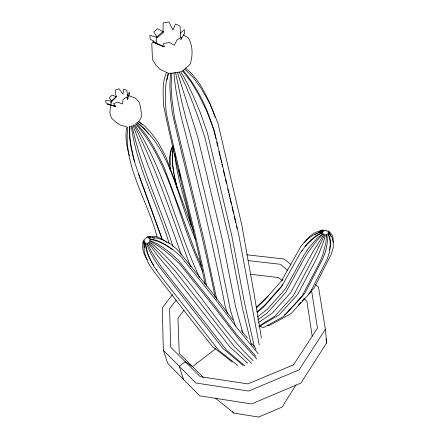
<?xml version="1.0" encoding="UTF-8"?>
<svg xmlns="http://www.w3.org/2000/svg" width="439" height="439" viewBox="0 0 439 439"><rect width="100%" height="100%" fill="white"/><g stroke="black" fill="none" stroke-linecap="round" stroke-linejoin="round"><path stroke-width="0.66" d="M174.063 72.649L174.063 73.939C175.084 88.201 178.075 102.205 181.033 116.165C197.303 179.425 212.75 242.926 225.328 307.037L227.473 313.457M255.888 349.834L255.888 348.659L251.668 343.424M110.996 105.173L111.226 101.085L105.876 100.317L105.722 102.704L110.996 105.173L115.677 106.397L107.555 104.295L115.677 106.397L113.542 103.582L117.581 102.166L122.552 103.994L123.107 99.417L126.651 97.068L127.524 99.39L127.661 95.323L126.706 90.236L123.639 89.298L122.947 94.165L119.084 88.782L115.117 90.182L116.17 96.547L111.226 101.085L110.875 102.973M145.567 242.657C145.238 251.026 149.458 258.972 153.902 265.793M170.842 72.918C168.763 86.34 170.639 99.883 172.373 113.224C186.295 174.607 202.9 235.364 215.115 297.132M329.936 248.145C330.567 243.294 331.066 237.614 327.79 233.553M326.215 230.568L326.276 230.085L325.771 230.42M127.804 127.134C122.799 165.454 148.058 201.375 157.091 237M173.328 149.2C171.018 162.348 173.965 175.671 177.241 188.397M130.087 126.158C128.715 138.12 131.985 150.028 134.504 161.629M173.218 148.437C171.55 156.679 172.318 165.273 173.998 173.449M110.524 104.855L109.81 113.015L111.533 118.102L115.446 121.817L120.132 125.005L126.152 126.695M325.491 234.36L323.752 240.934L319.351 252.573L315.871 260.031L297.741 294.382L279.188 314.851L258.966 326.72M126.926 126.794C124.725 136.299 126.728 146.374 129.335 155.604M171.868 72.984L171.078 85.687L171.923 99.022L174.387 117.175L204.195 240.66L216.784 299.343M129.615 126.141L129.324 135.464L130.564 145.029L133.429 158.259L139.871 177.938L162.216 239.743M166.913 80.156L168.296 74.279M168.356 73.148C164.191 85.704 165.278 99.071 166.145 112.038C177.927 170.453 194.993 227.682 206.648 286.14M172.209 149.194L173.235 146.522M144.727 242.63L144.047 245.05L144.096 250.307L145.446 256.019L148.508 263.449L154.051 271.653L186.712 314.115L212.35 346.448L232.132 361.901M329.448 250.071L329.876 248.798M144.771 241.774L144.118 243.623L144.217 247.942M172.072 146.796L170.453 151.203L169.816 156.981L170.107 164.861M127.524 99.39L129.401 94.341L129.472 91.976L127.661 95.323M166.601 72.347C161.892 82.494 163.27 94.023 163.478 104.861C175.518 164.96 193.105 223.824 205.062 283.967M324.668 234.596L315.586 253.676L293.318 295.738L274.836 316.206L258.972 326.029M146.099 238.3L146.33 237.845M296.012 384.899L282.112 407.063L258.631 417.05L233.861 413.094L215.434 398.14M301.631 251.503L302.301 250.307M281.646 280.592L300.314 247.437A79.497 46.501 15.5 0 1 315.12 234.152L319.85 232.341L322.358 231.924M315.317 284.434L318.494 287.018L325.381 329.195L326.638 342.837L300.951 383.044L251.503 403.946L199.685 395.846L167.709 363.305L163.313 350.212L162.353 307.706L172.384 294.783M146.664 237.565L147.268 236.626L149.43 236.341L150.659 236.813M325.381 329.195L299.135 369.83L248.639 391.05L195.799 382.984L163.313 350.212M138.812 121.405L141.193 117.745L141.265 112.45L140.54 106.924L138.993 101.826L135.201 97.99L128.292 95.543M293.477 364.88L317.468 328.152L311.471 289.877M173.103 146.653C168.944 153.409 169.959 161.887 170.162 169.459M144.124 241.324L143.048 242.871C141.523 248.704 144.08 254.823 147.29 259.63M324.141 234.075L313.199 251.229L290.607 292.742L272.251 313.21L258.697 322.402M153.694 40.882L151.795 43.521L152.465 59.715L155.653 64.774L159.922 69.241L169.213 73.631L179.88 72.089L181.812 71.595L190.153 64.352C192.864 55.758 193.1 45.354 188.068 37.611L183.272 34.939M143.822 241.554L144.59 240.528M184.1 310.066L177.965 318.149L179.233 353.379L203.356 377.397M176.237 300.029L169.591 308.655L170.705 347.205L200.266 376.711L247.98 383.9L293.565 364.798M304.436 242.778C308.633 236.736 315.186 230.217 323.159 231.007M282.957 279.083L263.735 301.061L256.272 308.052M282.765 284.757L265.65 304.2L256.936 311.767M298.081 305.451L300.83 302.46M302.202 300.962L304.035 298.964M308.617 293.971L314.121 287.979L331.297 254.181L333.278 247.333L333.201 241.763L332.191 237.795L330.144 234.525L328.537 233.235M305.242 246.317C310.247 241.099 315.641 235.908 322.38 233.016M256.299 307.251L268.185 295.963M323.225 233.998L317.479 239.919L309.018 250.872L304.441 258.127L285.74 292.297L267.505 312.766L257.649 319.949M180.275 33.276L184.281 29.594L184.638 33.265L180.852 39.565L181.697 37.035L177.131 39.817L174.173 45.222L169.427 42.506L163.511 43.472L164.148 46.852L153.595 42.265L164.148 46.852L156.772 43.494L150.133 39.005L149.913 35.318L156.355 37.183L163.028 31.63L163.154 22.899L168.938 21.95L172.895 30.017L175.534 23.936L180.056 26.192L180.681 37.677M257.281 312.469L263.46 307.207L281.487 286.738L300.287 253.051L307.042 243.859L312.041 238.975L316.239 235.71L320.53 233.274L322.764 232.483M257.287 317.084L267.296 309.297L285.454 288.829L304.101 254.96L308.694 248.03L317.265 238.218L323.142 233.389M215.79 348.626L192.529 366.614L185.263 361.736L179.288 366.329L183.436 379.312M147.383 237.905L148.464 237.186L149.644 237.225M314.977 234.695L317.188 233.285L321.101 231.814L323.104 231.611M148.195 237.494L149.814 236.511C155.933 235.32 162.04 238.52 166.655 242.301M284.439 314.763L286.212 313.759L304.902 293.285L322.643 259.026L325.469 251.679L326.912 245.236L327.456 240.402L326.825 234.168M144.316 239.771L143.366 240.298L142.971 242.416L143.366 243.672M144.634 239.442L145.079 239.26M326.742 231.09L327.148 230.947M148.585 238.185L150.467 237.653M321.567 231.112L324.07 230.991M149.425 238.207L151.867 237.691L157.063 238.108L162.617 239.87L169.745 243.458L177.466 249.604L211.033 291.167L232.769 319.74M327.653 231.166L328.668 231.079L329.738 232.061L329.837 233.093M267.4 325.486L269.25 325.458L290.975 313.687L309.775 293.219L327.274 258.966L329.651 251.618L330.276 245.187L329.991 240.369L328.816 236.067L327.741 234.157M149.386 239.063C157.919 239.387 165.668 244.347 172.165 249.522M152.295 237.817L154.737 238.042M246.833 254.796L284.088 259.015L290.969 264.613M247.98 260.574L280.329 264.294L287.737 270.38M250.252 274.21L278.666 277.585L282.282 280.603M150.034 239.513L152.876 239.864L158.748 241.719L164.872 244.655L172.565 249.401L180.61 256.184L214.451 298.191L239.491 331.044L258.187 353.642M327.741 231.77L328.811 232.088M149.567 240.309L157.469 243.908L163.182 247.558L170.475 253.001L178.311 260.162L212.097 302.367L237.214 335.144L255.975 356.358M328.504 232.138L330.084 232.703L332.093 234.755L333.058 237.713L333.108 242.279M260.097 326.369L263.373 327.697L283.457 316.546L302.142 296.073L320.08 261.573L323.164 253.956L326.062 241.763L326.325 234.656M324.569 230.513L323.538 229.992L321.244 230.261A81.67 29.1 87.5 0 0 319.202 231.391M149.842 241.066L158.249 246.01L164.219 250.356L171.781 256.475L179.765 264.009L213.689 306.471L238.827 339.226L256.777 359.047M136.952 122.404L143.772 128.084L148.821 134.213M136.924 122.679C172.999 150.182 177.532 201.067 195.668 239.464M324.915 230.475L325.398 230.804M138.713 121.608L142.187 124.341M328.125 232.675L329.453 233.586L331.044 236.237M138.543 121.663L144.552 125.883L150.681 132.32L158.227 142.494L165.882 156.745L193.791 231.962M149.079 241.582C191.042 274.413 214.808 324.328 253.237 360.644M237.883 365.55L218.88 350.525L160.246 275.363L154.1 266.78L149.957 258.692L147.493 252.304L146.094 246.246L145.957 243.349M303.848 298.608L306.916 301.17L312.2 336.175M136.024 123.485C148.585 135.47 156.405 151.51 163.928 166.919L195.136 251.388L201.353 265.749M243.288 365.583L223.05 348.533L157.793 264.942C153.425 258.017 148.739 250.987 146.769 242.937M185.274 67.946C199.959 79.569 207.762 97.524 214.27 114.584M244.808 365.835L226.892 350.509L161.091 266.539L151.74 252.134L147.488 243.277M247.612 363.185L229.723 346.722L170.798 271.423L157.661 255.778L148.058 242.547M251.684 363.311L234.212 346.366L175.139 270.956L148.914 242.443M182.635 70.992L190.938 81.714L198.115 93.77L206.582 110.705L214.468 131.42L238.547 233.658L259.208 345.005M184.852 69.247L193.001 77.253L200.793 87.816L209.798 103.275L217.914 123.145L241.724 224.735L253.846 292.462L261.397 337.942M232.434 411.667L233.861 413.094M135.673 123.957C168.285 160.8 176.955 211.713 195.794 255.707L202.571 271.324M144.914 238.015L145.243 238.399M241.115 330.331L247.448 338.189M183.178 70.454C198.005 88.03 207.888 109.53 214.21 131.486M156.279 269.091L157.074 270.188M134.921 124.841C165.24 171.572 176.105 227.429 199.498 277.453M181.197 72.512L186.987 82.697L192.908 95.071L200.179 112.318L207.488 133.187L231.732 235.441L244.545 303.091L254.28 346.338M179.063 71.711L185.532 85.15L191.003 98.352L197.868 116.423L204.997 137.764L229.399 240.363L242.405 307.997L251.382 344.944M133.796 124.621C156.41 168.521 171.622 215.637 188.726 261.825L190.921 266.819M181.323 254.9C166.381 211.203 148.788 168.505 133.012 125.137M172.939 246.52C160.158 206.072 140.623 167.517 132.084 125.784M169.229 243.744C157.425 204.371 136.502 167.056 131.327 125.872M138.675 174.179L162.315 239.562M177.427 72.517L197.748 137.072L222.26 239.474L235.661 307.026L242.926 333.124M235.408 326.062L230.53 310.433L216.767 242.937L192.073 140.365L186.037 118.799L181.384 100.279L175.545 72.413M179.496 173.35L180.725 177.872M191.272 226.003C186.152 201.83 176.741 178.377 174.777 153.606M176.061 182.635L176.725 185.269M214.528 115.221L214.995 117.213M214.523 132.819L215.933 138.806M216.718 142.137L217.656 146.127M218.913 151.45L219.851 155.444M220.164 156.778L220.795 159.439M221.108 160.767L221.58 162.765M221.893 164.098L222.518 166.76M223.303 170.085L224.713 176.072M225.498 179.403L226.436 183.392M227.693 188.721L228.631 192.71M228.944 194.043L229.575 196.705M229.888 198.033L231.298 204.025M232.083 207.351L233.493 213.343M234.278 216.668L235.688 222.661M236.473 225.986L237.098 228.648M174.288 174.76L174.87 177.383M175.161 178.695L175.748 181.318M178.684 169.525L179.359 172.714M325.979 338.782L326.199 340.132M326.418 341.482L326.638 342.837M156.355 37.183L156.772 43.494M116.67 96.717L112.038 101.299L109.338 97.815L112.049 95.148L116.67 96.717M163.714 31.992L157.486 37.683L153.798 31.987L157.447 28.672L163.714 31.992"/></g></svg>
